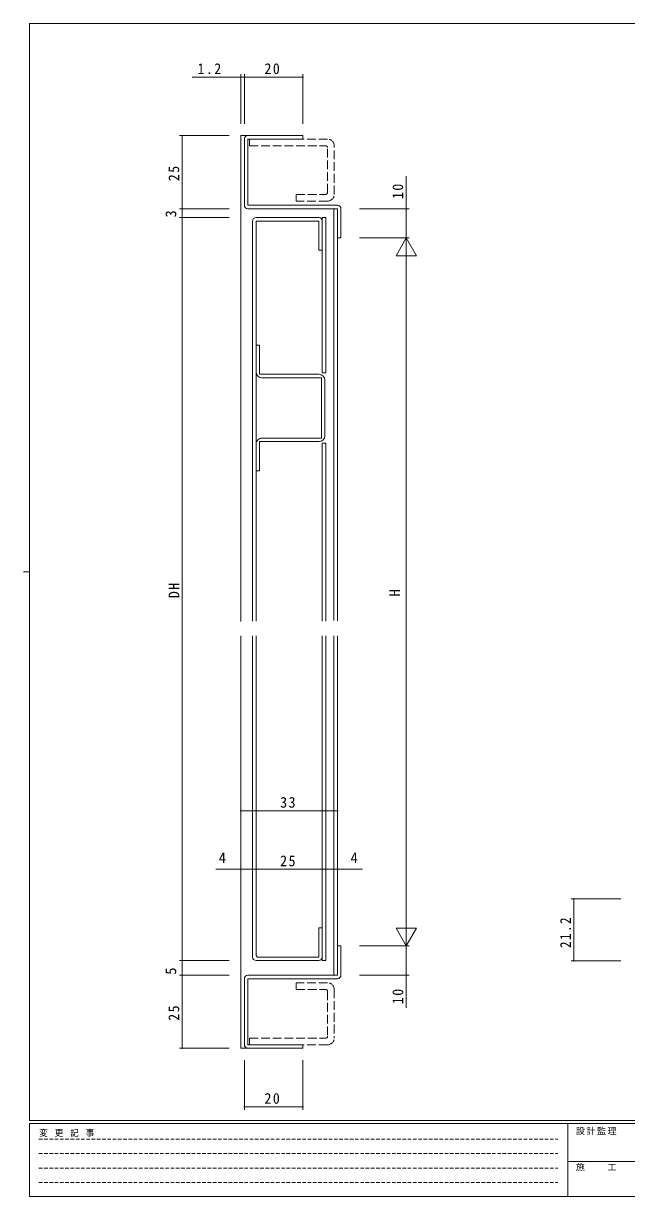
# Model space of a CAD drawing. Units: millimetres on the paper. Extents: x -297 to 270, y -210 to 193.
# Drawn here: x -297 to -91, y -210 to 191 of the extents above; entities that cross this region are included whole.
import ezdxf
from ezdxf.enums import TextEntityAlignment as Align

# ---------------------------------------------------------------- set-up
doc = ezdxf.new("R2010")
doc.units = ezdxf.units.MM
doc.linetypes.add('DASHED1', pattern=[1.8, 1.2, -0.6])
doc.linetypes.add('DASHED3', pattern=[4, 3, -1])
for name, color, linetype, lineweight in [('0-1_USER1', 7, 'Continuous', 9), ('0-3_YKK_11', 7, 'Continuous', 9), ('0-4_YKK_12', 2, 'Continuous', 9), ('0-5_YSS_K', 4, 'DASHED3', 9), ('0-7_YKK_D', 6, 'Continuous', 9)]:
    doc.layers.add(name, color=color, linetype=linetype, lineweight=lineweight)
doc.styles.add('ＭＳ ゴシック', font='')
doc.styles.get('ＭＳ ゴシック').set_extended_font_data('MS Gothic')

msp = doc.modelspace()

# ---------------------------------------------------------------- linework, layer by layer
at = {"layer": '0-1_USER1'}
for p, q in [((-295, -184), (-295, 191)), ((255, 191), (-295, 191)), ((-297, 3.5), (-295, 3.5)), ((255, -184), (-295, -184)), ((-295, -210), (-295, -185)), ((228, -185), (-295, -185)), ((-111, -185), (-111, -210)), ((-111, -197.999), (-19, -197.999)), ((-295, -210), (228, -210))]:
    msp.add_line(p, q, dxfattribs=at)
at = {"layer": '0-1_USER1', "linetype": 'DASHED1'}
for p, q in [((-291.715, -190.366), (-114.435, -190.366)), ((-291.715, -195.315), (-114.435, -195.315)), ((-291.715, -200.264), (-114.435, -200.264)), ((-291.715, -205.213), (-114.435, -205.213))]:
    msp.add_line(p, q, dxfattribs=at)
at = {"layer": '0-3_YKK_11'}
for p, q in [((-201.541, 152.668), (-220.341, 152.668)), ((-201.541, 151.468), (-201.541, 152.668)), ((-221.541, 151.468), (-221.541, 128.868)), ((-220.341, 151.468), (-201.541, 151.468)), ((-220.341, 128.868), (-220.341, 151.468)), ((-189.741, 128.868), (-220.341, 128.868)), ((-220.341, 127.668), (-189.741, 127.668)), ((-217.541, 124.668), (-196.141, 124.668)), ((-194.941, 124.668), (-193.741, 124.668)), ((-194.941, 71.574), (-194.941, 124.668)), ((-193.741, 124.668), (-193.741, 71.574)), ((-189.741, 127.668), (-189.741, 117.668)), ((-189.741, 127.168), (-189.741, 117.668)), ((-188.541, 117.668), (-188.541, 127.668)), ((-218.741, -13.277), (-218.741, 123.468)), ((-196.141, 123.468), (-217.541, 123.468)), ((-217.541, 123.468), (-217.541, -13.366)), ((-196.141, 113.468), (-196.141, 123.468)), ((-189.741, 117.668), (-188.541, 117.668)), ((-194.941, 113.468), (-196.141, 113.468)), ((-195.241, 69.874), (-215.541, 69.874)), ((-195.241, 49.274), (-195.241, 69.874)), ((-193.741, 71.574), (-194.941, 71.574)), ((-194.041, 69.074), (-194.041, 50.074)), ((-215.541, 49.274), (-195.241, 49.274)), ((-216.341, 48.074), (-216.341, 38.074)), ((-196.041, 48.074), (-216.341, 48.074)), ((-193.741, 47.574), (-194.941, 47.574)), ((-194.941, 47.574), (-194.941, -13.277)), ((-193.741, -13.332), (-193.741, 47.574)), ((-216.341, 38.074), (-217.541, 38.074)), ((-218.741, -18.332), (-218.741, -128.132)), ((-217.541, -18.332), (-217.541, -127.632)), ((-194.941, -18.332), (-194.941, -129.332)), ((-193.741, -129.332), (-193.741, -18.332)), ((-196.141, -118.132), (-194.941, -118.132)), ((-196.141, -128.132), (-196.141, -118.132)), ((-189.741, -124.332), (-188.541, -124.332)), ((-189.741, -134.332), (-189.741, -124.332)), ((-188.541, -124.332), (-188.541, -134.332)), ((-217.541, -129.332), (-196.141, -129.332)), ((-194.941, -129.332), (-193.741, -129.332)), ((-221.541, -158.132), (-221.541, -135.532)), ((-220.341, -134.332), (-189.741, -134.332)), ((-220.341, -135.532), (-220.341, -158.132)), ((-189.741, -135.532), (-220.341, -135.532)), ((-192.041, -135.532), (-192.141, -135.532)), ((-220.341, -158.132), (-201.541, -158.132)), ((-201.541, -159.332), (-220.341, -159.332)), ((-201.541, -158.132), (-201.541, -159.332))]:
    msp.add_line(p, q, dxfattribs=at)
for points in [[(-217.541, 81.074), (-216.341, 81.074), (-216.341, 71.074), (-196.041, 71.074)], [(-217.541, -127.632), (-217.041, -128.132), (-196.141, -128.132)]]:
    msp.add_lwpolyline(points, dxfattribs=at)
for centre, radius, start, end in [((-220.341, 151.468), 1.2, 89.99997, 180.00002), ((-220.341, 128.868), 1.2, 180.00002, 270), ((-189.741, 127.668), 1.2, 0, 89.99997), ((-217.541, 123.468), 1.2, 89.99997, 180.00002), ((-196.141, 123.468), 1.2, 0, 89.99997), ((-215.541, 71.874), 2, 180.00002, 270), ((-196.041, 69.074), 2, 0, 89.99997), ((-215.541, 47.274), 2, 89.99997, 180.00002), ((-196.041, 50.074), 2, 270, 0), ((-217.541, -128.132), 1.2, 180.00002, 270), ((-196.141, -128.132), 1.2, 270, 0), ((-220.341, -135.532), 1.2, 89.99997, 180.00002), ((-189.741, -134.332), 1.2, 270, 0), ((-220.341, -158.132), 1.2, 180.00002, 270)]:
    msp.add_arc(centre, radius, start, end, dxfattribs=at)
at = {"layer": '0-4_YKK_12'}
for p, q in [((-222.741, 152.668), (-220.341, 152.668)), ((-222.741, 152.668), (-222.741, -13.47)), ((-190.941, 127.668), (-190.941, -13.045)), ((-189.741, -13.257), (-189.741, 117.668)), ((-222.741, -159.332), (-222.741, -18.332)), ((-190.941, -134.332), (-190.941, -18.332)), ((-189.741, -18.332), (-189.741, -124.332)), ((-222.741, -159.332), (-220.341, -159.332))]:
    msp.add_line(p, q, dxfattribs=at)
at = {"layer": '0-5_YSS_K'}
for p, q in [((-219.841, 149.168), (-219.841, 151.468)), ((-193.141, 151.468), (-219.841, 151.468)), ((-219.841, 149.168), (-193.741, 149.168)), ((-193.141, 133.168), (-193.141, 148.568)), ((-190.841, 132.568), (-190.841, 149.168)), ((-193.141, 130.268), (-203.841, 130.268)), ((-193.141, -136.932), (-203.841, -136.932)), ((-193.141, -139.832), (-193.141, -155.232)), ((-190.841, -139.232), (-190.841, -155.832)), ((-219.841, -155.832), (-219.841, -158.132)), ((-219.841, -155.832), (-193.741, -155.832)), ((-193.141, -158.132), (-219.841, -158.132))]:
    msp.add_line(p, q, dxfattribs=at)
for points in [[(-203.841, 130.268), (-203.841, 132.568), (-193.741, 132.568)], [(-203.841, -136.932), (-203.841, -139.232), (-193.741, -139.232)]]:
    msp.add_lwpolyline(points, dxfattribs=at)
for centre, radius, start, end in [((-193.741, 148.568), 0.6, 0, 90), ((-193.141, 149.168), 2.3, 0, 90), ((-193.741, 133.168), 0.6, 270, 0), ((-193.141, 132.568), 2.3, 270, 0), ((-193.741, -139.832), 0.6, 0, 90), ((-193.141, -139.232), 2.3, 0, 90), ((-193.741, -155.232), 0.6, 270, 0), ((-193.141, -155.832), 2.3, 270, 0)]:
    msp.add_arc(centre, radius, start, end, dxfattribs=at)
at = {"layer": '0-7_YKK_D'}
for p, q in [((-222.741, 172.668), (-239.341, 172.668)), ((-222.741, 156.668), (-222.741, 173.668)), ((-221.541, 172.668), (-222.741, 172.668)), ((-221.541, 156.668), (-221.541, 173.668)), ((-221.541, 158.989), (-221.541, 173.668)), ((-221.541, 172.668), (-219.841, 172.668)), ((-221.541, 172.668), (-201.541, 172.668)), ((-201.541, 156.668), (-201.541, 173.668)), ((-226.741, 152.668), (-243.741, 152.668)), ((-242.741, 152.668), (-242.741, 127.668)), ((-229.767, 127.668), (-243.741, 127.668)), ((-226.741, 127.668), (-243.741, 127.668)), ((-226.741, 124.668), (-243.741, 124.668)), ((-242.741, 127.668), (-242.741, 124.668)), ((-242.741, -129.332), (-242.741, 124.668)), ((-182.241, 127.668), (-165.241, 127.668)), ((-182.241, 117.668), (-165.241, 117.668)), ((-177.66, 117.668), (-165.241, 117.668)), ((-166.241, 117.668), (-169.741, 111.606)), ((-166.241, 117.668), (-166.241, 105.544)), ((-166.241, 117.668), (-162.741, 111.606)), ((-169.741, 111.606), (-162.741, 111.606)), ((-166.241, 110.668), (-166.241, -117.332)), ((-222.741, -78.132), (-189.741, -78.132)), ((-218.741, -98.132), (-193.741, -98.132)), ((-193.741, -98.132), (-189.741, -98.132)), ((-189.741, -98.132), (-181.141, -98.132)), ((-92.953, -108.239), (-109.953, -108.239)), ((-108.953, -108.239), (-108.953, -129.439)), ((-166.241, -124.332), (-166.241, -112.207)), ((-162.741, -118.27), (-169.741, -118.27)), ((-166.241, -124.332), (-169.741, -118.27)), ((-166.241, -124.332), (-162.741, -118.27)), ((-182.241, -124.332), (-165.241, -124.332)), ((-177.191, -124.332), (-165.241, -124.332)), ((-166.241, -124.332), (-166.241, -134.332)), ((-226.741, -129.332), (-243.741, -129.332)), ((-242.741, -134.332), (-242.741, -129.332)), ((-92.953, -129.439), (-109.953, -129.439)), ((-226.741, -134.332), (-243.741, -134.332)), ((-230.11, -134.332), (-243.741, -134.332)), ((-242.741, -159.332), (-242.741, -134.332)), ((-182.241, -134.332), (-165.241, -134.332)), ((-166.241, -134.332), (-166.241, -145.452)), ((-226.741, -159.332), (-243.741, -159.332)), ((-221.541, -163.332), (-221.541, -180.332)), ((-201.541, -163.332), (-201.541, -180.332)), ((-201.541, -179.332), (-221.541, -179.332))]:
    msp.add_line(p, q, dxfattribs=at)
for points in [[(-166.241, 117.668), (-166.241, 127.668), (-166.241, 138.788)], [(-218.741, -98.132), (-222.741, -98.132), (-231.341, -98.132)]]:
    msp.add_lwpolyline(points, dxfattribs=at)
for centre, start, end in [((-222.741, 172.668), 0, 180), ((-222.741, 172.668), 180, 0), ((-221.541, 172.668), 0, 180), ((-221.541, 172.668), 0, 180), ((-221.541, 172.668), 180, 0), ((-221.541, 172.668), 180, 0), ((-201.541, 172.668), 0, 180), ((-201.541, 172.668), 180, 0), ((-242.741, 152.668), 90, 270), ((-242.741, 152.668), 270, 90), ((-242.741, 127.668), 90, 270), ((-242.741, 127.668), 90, 270), ((-242.741, 124.668), 90, 270), ((-242.741, 124.668), 90, 270), ((-242.741, 127.668), 270, 90), ((-242.741, 127.668), 270, 90), ((-242.741, 124.668), 270, 90), ((-242.741, 124.668), 270, 90), ((-166.241, 127.668), 90, 270), ((-166.241, 127.668), 270, 90), ((-222.741, -78.132), 0, 180), ((-222.741, -78.132), 180, 0), ((-189.741, -78.132), 0, 180), ((-189.741, -78.132), 180, 0), ((-222.741, -98.132), 0, 180), ((-222.741, -98.132), 180, 0), ((-218.741, -98.132), 0, 180), ((-218.741, -98.132), 0, 180), ((-218.741, -98.132), 180, 0), ((-218.741, -98.132), 180, 0), ((-193.741, -98.132), 0, 180), ((-193.741, -98.132), 0, 180), ((-193.741, -98.132), 180, 0), ((-193.741, -98.132), 180, 0), ((-189.741, -98.132), 0, 180), ((-189.741, -98.132), 180, 0), ((-108.953, -108.239), 90, 270), ((-108.953, -108.239), 270, 90), ((-242.741, -129.332), 90, 270), ((-242.741, -129.332), 90, 270), ((-242.741, -129.332), 270, 90), ((-242.741, -129.332), 270, 90), ((-108.953, -129.439), 90, 270), ((-108.953, -129.439), 270, 90), ((-242.741, -134.332), 90, 270), ((-242.741, -134.332), 90, 270), ((-242.741, -134.332), 270, 90), ((-242.741, -134.332), 270, 90), ((-166.241, -134.332), 90, 270), ((-166.241, -134.332), 270, 90), ((-242.741, -159.332), 90, 270), ((-242.741, -159.332), 270, 90), ((-221.541, -179.332), 0, 180), ((-221.541, -179.332), 180, 0), ((-201.541, -179.332), 0, 180), ((-201.541, -179.332), 180, 0)]:
    msp.add_arc(centre, 0.106, start, end, dxfattribs=at)

# ---------------------------------------------------------------- texts
at = {"layer": '0-1_USER1', "char_height": 2.199, "attachment_point": 7, "style": 'ＭＳ ゴシック'}
for s, insert in [('\\T1.22;\\W0.95;変\\~更\\~記\\~事', (-291.633, -189.605)), ('\\T1.17;設計監理', (-108.308, -188.952)), ('\\T1.17;施\u3000\u3000工', (-108.308, -201.324))]:
    msp.add_mtext(s, dxfattribs=dict(at, insert=insert))
at = {"layer": '0-7_YKK_D', "color": 3, "style": 'ＭＳ ゴシック'}
for s, p in [('3', (-243.741, 124.658)), ('H', (-167.241, -4.879)), ('5', (-243.741, -134.192))]:
    msp.add_text(s, height=3.666, rotation=90, dxfattribs=at).set_placement(p, align=Align.BOTTOM_LEFT)
for p in [(-230.288, -97.132), (-185.288, -97.132)]:
    msp.add_text('4', height=3.666, dxfattribs=at).set_placement(p, align=Align.BOTTOM_LEFT)
at = {"layer": '0-7_YKK_D', "color": 3, "char_height": 3.666, "attachment_point": 7, "style": 'ＭＳ ゴシック'}
for s, insert in [('\\T1.21;\\W0.95;1.2', (-237.553, 173.668)), ('\\T1.21;\\W0.95;20', (-214.684, 173.668)), ('\\T1.21;\\W0.95;33', (-209.311, -77.132)), ('\\T1.21;\\W0.95;25', (-209.323, -97.132)), ('\\T1.21;\\W0.95;20', (-214.684, -178.332))]:
    msp.add_mtext(s, dxfattribs=dict(at, insert=insert))
at = {"layer": '0-7_YKK_D', "color": 3, "char_height": 3.666, "attachment_point": 7, "rotation": 90, "style": 'ＭＳ ゴシック'}
for s, insert in [('\\T1.21;\\W0.95;25', (-243.741, 137.086)), ('\\T1.21;\\W0.95;10', (-167.241, 130.967)), ('\\T1.21;\\W0.95;DH', (-243.741, -5.438)), ('\\T1.22;\\W0.9;21.2', (-109.953, -125.052)), ('\\T1.21;\\W0.95;10', (-167.241, -144.233)), ('\\T1.21;\\W0.95;25', (-243.741, -149.914))]:
    msp.add_mtext(s, dxfattribs=dict(at, insert=insert))

doc.saveas('drawing.dxf')
